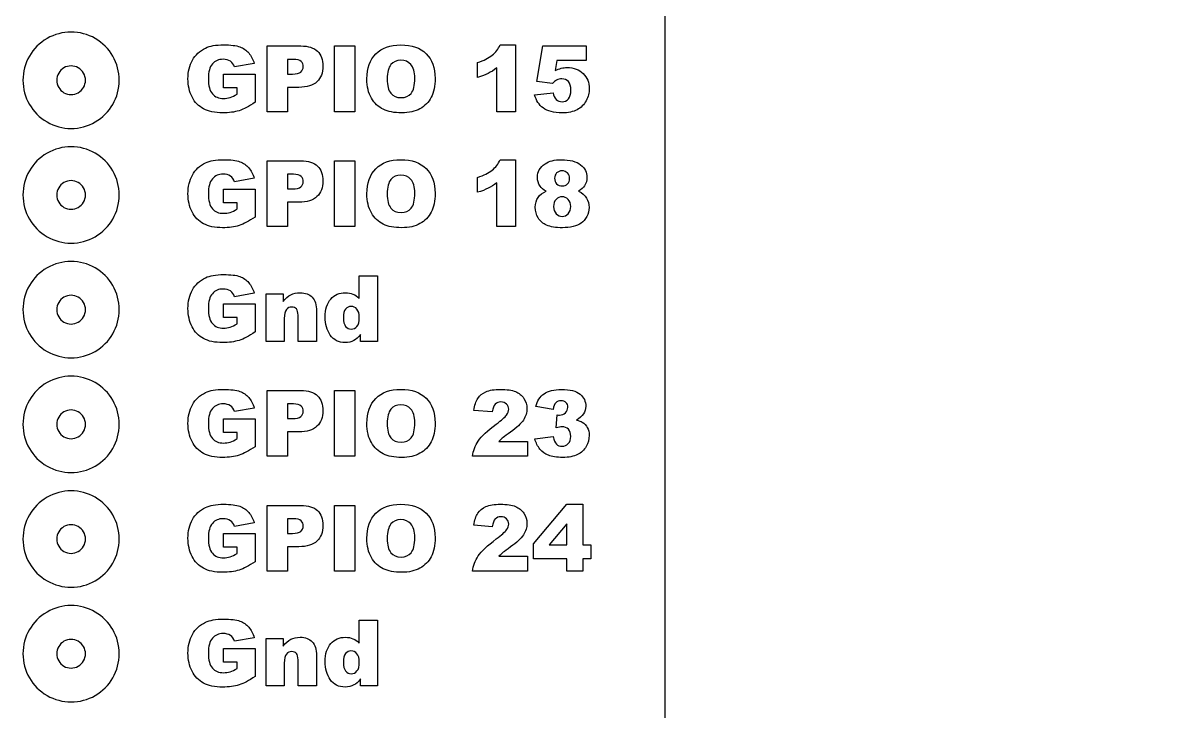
# Model space of a CAD drawing. Extents: x 24 to 191, y 8 to 99.
# Drawn here: x 109.09 to 149.02, y 53.42 to 77.42 of the extents above; entities that cross this region are included whole.
import ezdxf

# ---------------------------------------------------------------- set-up
doc = ezdxf.new("R2010")
doc.units = 0
doc.layers.add('Line_Etch', color=7, linetype='CONTINUOUS')
doc.layers.add('Text_Etch', color=7, linetype='CONTINUOUS')

msp = doc.modelspace()

# ---------------------------------------------------------------- linework, layer by layer
at = {"layer": 'Line_Etch', "color": 7}
for points in [[(131.46773, 11.52178), (131.46773, 95.321785), (186.867729, 95.321785), (186.867729, 11.52178), (131.46773, 11.52178), (131.46773, 11.52178)], [(111.27287, 75.421785), (111.27287, 75.421785), (111.27287, 75.421785), (111.27287, 75.421785)], [(112.450251, 75.421785), (112.450251, 75.421785), (112.450251, 75.421785), (112.450251, 75.421785)], [(111.27287, 71.42179), (111.27287, 71.42179), (111.27287, 71.42179), (111.27287, 71.42179)], [(112.450251, 71.42179), (112.450251, 71.42179), (112.450251, 71.42179), (112.450251, 71.42179)], [(111.27287, 67.421798), (111.27287, 67.421798), (111.27287, 67.421798), (111.27287, 67.421798)], [(112.450251, 67.421798), (112.450251, 67.421798), (112.450251, 67.421798), (112.450251, 67.421798)], [(111.27287, 63.421778), (111.27287, 63.421778), (111.27287, 63.421778), (111.27287, 63.421778)], [(112.450251, 63.421778), (112.450251, 63.421778), (112.450251, 63.421778), (112.450251, 63.421778)], [(111.27287, 59.421786), (111.27287, 59.421786), (111.27287, 59.421786), (111.27287, 59.421786)], [(112.450251, 59.421786), (112.450251, 59.421786), (112.450251, 59.421786), (112.450251, 59.421786)], [(111.27287, 55.421794), (111.27287, 55.421794), (111.27287, 55.421794), (111.27287, 55.421794)], [(112.450251, 55.421794), (112.450251, 55.421794), (112.450251, 55.421794), (112.450251, 55.421794)]]:
    msp.add_lwpolyline(points, close=True, dxfattribs=at)
for points in [[(111.612536, 76.877256), (111.093058, 77.177645), (110.452685, 77.177645), (109.933204, 76.877256)], [(109.933204, 76.877256), (109.413726, 76.57687), (109.094284, 76.02186), (109.095492, 75.421785)], [(112.450251, 75.421785), (112.45138, 76.02186), (112.132017, 76.57687), (111.612536, 76.877256)], [(111.023036, 75.85527), (110.868251, 75.944714), (110.677492, 75.944714), (110.522707, 75.85527)], [(110.522707, 75.85527), (110.367925, 75.765828), (110.272669, 75.600553), (110.272872, 75.421785)], [(111.27287, 75.421785), (111.273074, 75.600553), (111.177818, 75.765828), (111.023036, 75.85527)], [(109.095492, 75.421785), (109.094363, 74.821713), (109.413726, 74.266703), (109.933204, 73.966317)], [(110.272872, 75.421785), (110.272669, 75.24302), (110.367925, 75.077745), (110.522707, 74.9883)], [(111.023036, 74.9883), (111.177818, 75.077745), (111.273074, 75.24302), (111.27287, 75.421785)], [(111.612536, 73.966317), (112.132017, 74.266703), (112.451461, 74.821713), (112.450251, 75.421785)], [(110.522707, 74.9883), (110.677492, 74.898861), (110.868251, 74.898861), (111.023036, 74.9883)], [(109.933204, 73.966317), (110.452685, 73.665928), (111.093058, 73.665928), (111.612536, 73.966317)], [(111.612536, 72.877266), (111.093058, 73.177636), (110.452685, 73.177636), (109.933204, 72.877266)], [(109.933204, 72.877266), (109.413726, 72.576869), (109.094284, 72.021851), (109.095492, 71.42179)], [(112.450251, 71.42179), (112.45138, 72.021851), (112.132017, 72.576869), (111.612536, 72.877266)], [(111.023036, 71.855283), (110.868251, 71.94472), (110.677492, 71.94472), (110.522707, 71.855283)], [(110.522707, 71.855283), (110.367925, 71.765819), (110.272669, 71.60055), (110.272872, 71.42179)], [(111.27287, 71.42179), (111.273074, 71.60055), (111.177818, 71.765819), (111.023036, 71.855283)], [(109.095492, 71.42179), (109.094363, 70.821701), (109.413726, 70.266711), (109.933204, 69.966314)], [(110.272872, 71.42179), (110.272669, 71.24303), (110.367925, 71.077733), (110.522707, 70.988297)], [(111.023036, 70.988297), (111.177818, 71.077733), (111.273074, 71.24303), (111.27287, 71.42179)], [(111.612536, 69.966314), (112.132017, 70.266711), (112.451461, 70.821701), (112.450251, 71.42179)], [(110.522707, 70.988297), (110.677492, 70.89886), (110.868251, 70.89886), (111.023036, 70.988297)], [(109.933204, 69.966314), (110.452685, 69.665916), (111.093058, 69.665916), (111.612536, 69.966314)], [(111.612536, 68.877246), (111.093058, 69.177644), (110.452685, 69.177644), (109.933204, 68.877246)], [(109.933204, 68.877246), (109.413726, 68.576877), (109.094284, 68.021859), (109.095492, 67.421798)], [(112.450251, 67.421798), (112.45138, 68.021859), (112.132017, 68.576877), (111.612536, 68.877246)], [(111.023036, 67.855263), (110.868251, 67.944728), (110.677492, 67.944728), (110.522707, 67.855263)], [(110.522707, 67.855263), (110.367925, 67.765827), (110.272669, 67.600558), (110.272872, 67.421798)], [(111.27287, 67.421798), (111.273074, 67.600558), (111.177818, 67.765827), (111.023036, 67.855263)], [(109.095492, 67.421798), (109.094363, 66.821709), (109.413726, 66.266691), (109.933204, 65.966322)], [(110.272872, 67.421798), (110.272669, 67.24301), (110.367925, 67.077741), (110.522707, 66.988305)], [(111.023036, 66.988305), (111.177818, 67.077741), (111.273074, 67.24301), (111.27287, 67.421798)], [(111.612536, 65.966322), (112.132017, 66.266691), (112.451461, 66.821709), (112.450251, 67.421798)], [(110.522707, 66.988305), (110.677492, 66.898868), (110.868251, 66.898868), (111.023036, 66.988305)], [(109.933204, 65.966322), (110.452685, 65.665924), (111.093058, 65.665924), (111.612536, 65.966322)], [(111.612536, 64.877254), (111.093058, 65.177652), (110.452685, 65.177652), (109.933204, 64.877254)], [(109.933204, 64.877254), (109.413726, 64.576885), (109.094284, 64.021867), (109.095492, 63.421778)], [(112.450251, 63.421778), (112.45138, 64.021867), (112.132017, 64.576885), (111.612536, 64.877254)], [(111.023036, 63.855271), (110.868251, 63.944707), (110.677492, 63.944707), (110.522707, 63.855271)], [(110.522707, 63.855271), (110.367925, 63.765835), (110.272669, 63.600566), (110.272872, 63.421778)], [(111.27287, 63.421778), (111.273074, 63.600566), (111.177818, 63.765835), (111.023036, 63.855271)], [(109.095492, 63.421778), (109.094363, 62.821717), (109.413726, 62.266699), (109.933204, 61.966301)], [(110.272872, 63.421778), (110.272669, 63.243018), (110.367925, 63.077749), (110.522707, 62.988313)], [(111.023036, 62.988313), (111.177818, 63.077749), (111.273074, 63.243018), (111.27287, 63.421778)], [(111.612536, 61.966301), (112.132017, 62.266699), (112.451461, 62.821717), (112.450251, 63.421778)], [(110.522707, 62.988313), (110.677492, 62.898848), (110.868251, 62.898848), (111.023036, 62.988313)], [(109.933204, 61.966301), (110.452685, 61.665932), (111.093058, 61.665932), (111.612536, 61.966301)], [(111.612536, 60.877262), (111.093058, 61.177631), (110.452685, 61.177631), (109.933204, 60.877262)], [(109.933204, 60.877262), (109.413726, 60.576865), (109.094284, 60.021875), (109.095492, 59.421786)], [(112.450251, 59.421786), (112.45138, 60.021875), (112.132017, 60.576865), (111.612536, 60.877262)], [(111.023036, 59.855279), (110.868251, 59.944715), (110.677492, 59.944715), (110.522707, 59.855279)], [(110.522707, 59.855279), (110.367925, 59.765843), (110.272669, 59.600545), (110.272872, 59.421786)], [(111.27287, 59.421786), (111.273074, 59.600545), (111.177818, 59.765843), (111.023036, 59.855279)], [(109.095492, 59.421786), (109.094363, 58.821725), (109.413726, 58.266707), (109.933204, 57.966309)], [(110.272872, 59.421786), (110.272669, 59.243026), (110.367925, 59.077757), (110.522707, 58.988292)], [(111.023036, 58.988292), (111.177818, 59.077757), (111.273074, 59.243026), (111.27287, 59.421786)], [(111.612536, 57.966309), (112.132017, 58.266707), (112.451461, 58.821725), (112.450251, 59.421786)], [(110.522707, 58.988292), (110.677492, 58.898856), (110.868251, 58.898856), (111.023036, 58.988292)], [(109.933204, 57.966309), (110.452685, 57.66594), (111.093058, 57.66594), (111.612536, 57.966309)], [(111.612536, 56.87727), (111.093058, 57.177639), (110.452685, 57.177639), (109.933204, 56.87727)], [(109.933204, 56.87727), (109.413726, 56.576873), (109.094284, 56.021855), (109.095492, 55.421794)], [(112.450251, 55.421794), (112.45138, 56.021855), (112.132017, 56.576873), (111.612536, 56.87727)], [(111.023036, 55.855259), (110.868251, 55.944723), (110.677492, 55.944723), (110.522707, 55.855259)], [(110.522707, 55.855259), (110.367925, 55.765823), (110.272669, 55.600553), (110.272872, 55.421794)], [(111.27287, 55.421794), (111.273074, 55.600553), (111.177818, 55.765823), (111.023036, 55.855259)], [(109.095492, 55.421794), (109.094363, 54.821705), (109.413726, 54.266715), (109.933204, 53.966317)], [(110.272872, 55.421794), (110.272669, 55.243006), (110.367925, 55.077737), (110.522707, 54.9883)], [(111.023036, 54.9883), (111.177818, 55.077737), (111.273074, 55.243006), (111.27287, 55.421794)], [(111.612536, 53.966317), (112.132017, 54.266715), (112.451461, 54.821705), (112.450251, 55.421794)], [(110.522707, 54.9883), (110.677492, 54.898864), (110.868251, 54.898864), (111.023036, 54.9883)], [(109.933204, 53.966317), (110.452685, 53.66592), (111.093058, 53.66592), (111.612536, 53.966317)]]:
    msp.add_open_spline(points, degree=3, dxfattribs=at)
at = {"layer": 'Text_Etch', "color": 7}
for points in [[(117.601599, 76.616705), (118.779663, 76.616705)], [(118.701433, 75.174248), (118.31344, 75.174248), (118.31344, 74.323167), (117.601599, 74.323167), (117.601599, 76.616705)], [(126.248521, 76.655818), (126.248521, 74.323167), (125.603951, 74.323167), (125.603951, 75.851677)], [(125.721291, 76.655818), (126.248521, 76.655818)], [(127.543862, 75.305526), (127.000991, 75.383727), (127.20285, 76.616705)], [(127.20285, 76.616705), (128.715711, 76.616705), (128.715711, 76.108245), (127.690973, 76.108245), (127.636171, 75.764055)], [(117.149459, 76.006555), (116.465782, 75.884528)], [(118.515203, 76.150497), (118.313381, 76.150497), (118.31344, 75.638907)], [(124.934351, 75.518437), (124.934351, 76.040975)], [(116.085612, 75.153905), (116.085612, 75.631075), (117.180752, 75.631075), (117.180752, 74.653274)], [(118.31344, 75.638907), (118.487103, 75.638907)], [(116.559652, 74.937954), (116.559652, 75.153846), (116.085612, 75.153905)], [(126.918071, 74.917606), (127.562641, 74.988006)], [(117.601599, 72.611611), (118.779663, 72.611611)], [(118.701433, 71.169173), (118.31344, 71.169173), (118.31344, 70.318075), (117.601599, 70.318075), (117.601599, 72.611611)], [(126.248521, 72.650727), (126.248521, 70.318075), (125.603951, 70.318075), (125.603951, 71.846591)], [(125.721291, 72.650727), (126.248521, 72.650727)], [(117.149459, 72.001474), (116.465782, 71.879442)], [(118.515203, 72.145408), (118.313381, 72.145408), (118.31344, 71.633824)], [(124.934351, 71.513343), (124.934351, 72.035877)], [(116.085612, 71.148825), (116.085612, 71.626006), (117.180752, 71.626006), (117.180752, 70.648191)], [(118.31344, 71.633824), (118.487103, 71.633824)], [(116.559652, 70.932868), (116.559652, 71.148768), (116.085612, 71.148825)], [(120.808801, 67.811716), (120.808801, 68.606454), (121.451802, 68.606539)], [(121.451802, 68.606539), (121.451802, 66.313003), (120.855732, 66.313003), (120.855732, 66.558621)], [(117.149459, 67.996374), (116.465782, 67.87437)], [(118.199182, 67.11093), (118.199182, 66.313032), (117.562441, 66.313032), (117.562492, 67.974502)], [(117.562492, 67.974502), (118.155429, 67.974502), (118.155429, 67.703823)], [(116.085612, 67.143724), (116.085612, 67.620906), (117.180752, 67.620906), (117.180752, 66.64309)], [(116.559652, 66.927768), (116.559652, 67.143668), (116.085612, 67.143724)], [(119.31941, 67.369079), (119.31941, 66.313032), (118.67953, 66.313032), (118.67953, 67.226698)], [(117.601599, 64.601438), (118.779663, 64.601438)], [(118.701433, 63.159001), (118.31344, 63.159001), (118.31344, 62.307903), (117.601599, 62.307903), (117.601599, 64.601438)], [(117.149459, 63.991274), (116.465782, 63.869241)], [(118.515203, 64.135236), (118.313381, 64.135236), (118.31344, 63.623651)], [(125.442811, 63.856739), (124.804503, 63.908329)], [(127.562692, 63.938103), (126.960359, 64.046053)], [(116.085612, 63.138652), (116.085612, 63.615834), (117.180752, 63.615834), (117.180752, 62.638018)], [(118.31344, 63.623651), (118.487103, 63.623651)], [(127.667402, 63.298249), (127.700202, 63.75353)], [(116.559652, 62.922696), (116.559652, 63.138596), (116.085612, 63.138652)], [(125.674351, 62.827164), (126.669368, 62.827164), (126.669368, 62.307903)], [(126.925863, 62.91327), (127.562613, 62.997767)], [(126.669368, 62.307903), (124.757561, 62.307903)], [(117.601599, 60.596366), (118.779663, 60.596366)], [(118.701433, 59.1539), (118.31344, 59.1539), (118.31344, 58.302831), (117.601599, 58.302831), (117.601599, 60.596366)], [(117.149459, 59.986202), (116.465782, 59.864197)], [(118.515203, 60.130135), (118.313381, 60.130135), (118.31344, 59.618551)], [(125.442811, 59.851638), (124.804503, 59.903229)], [(116.085612, 59.133552), (116.085612, 59.610734), (117.180752, 59.610734), (117.180752, 58.632918)], [(118.31344, 59.618551), (118.487103, 59.618551)], [(116.559652, 58.917624), (116.559652, 59.133524), (116.085612, 59.133552)], [(125.674351, 58.822176), (126.669368, 58.822176), (126.669368, 58.302831)], [(126.669368, 58.302831), (124.757561, 58.302831)], [(120.808801, 55.796444), (120.808801, 56.59121), (121.451802, 56.591266)], [(121.451802, 56.591266), (121.451802, 54.297731), (120.855732, 54.297731), (120.855732, 54.543377)], [(117.149459, 55.98113), (116.465782, 55.859097)], [(118.199182, 55.095686), (118.199182, 54.297787), (117.562441, 54.297787), (117.562492, 55.95923)], [(117.562492, 55.95923), (118.155429, 55.95923), (118.155429, 55.688578)], [(116.085612, 55.12848), (116.085612, 55.605633), (117.180752, 55.605633), (117.180752, 54.627846)], [(116.559652, 54.912524), (116.559652, 55.128424), (116.085612, 55.12848)], [(119.31941, 55.353806), (119.31941, 54.297787), (118.67953, 54.297787), (118.67953, 55.211425)]]:
    msp.add_lwpolyline(points, dxfattribs=at)
for points in [[(119.948333, 76.616705), (120.658611, 76.616705), (120.658611, 74.323167), (119.948333, 74.323167), (119.948333, 76.616705), (119.948333, 76.616705)], [(121.076331, 75.468377), (121.076331, 75.468377), (121.076331, 75.468377), (121.076331, 75.468377)], [(121.785041, 75.465377), (121.785041, 75.465377), (121.785041, 75.465377), (121.785041, 75.465377)], [(119.948333, 72.611611), (120.658611, 72.611611), (120.658611, 70.318075), (119.948333, 70.318075), (119.948333, 72.611611), (119.948333, 72.611611)], [(127.614271, 72.001503), (127.614271, 72.001503), (127.614271, 72.001503), (127.614271, 72.001503)], [(127.328004, 71.550963), (127.328004, 71.550963), (127.328004, 71.550963), (127.328004, 71.550963)], [(121.076331, 71.463277), (121.076331, 71.463277), (121.076331, 71.463277), (121.076331, 71.463277)], [(121.785041, 71.460285), (121.785041, 71.460285), (121.785041, 71.460285), (121.785041, 71.460285)], [(127.579882, 71.014289), (127.579882, 71.014289), (127.579882, 71.014289), (127.579882, 71.014289)], [(120.813503, 67.148381), (120.813503, 67.148381), (120.813503, 67.148381), (120.813503, 67.148381)], [(119.948333, 64.601438), (120.658611, 64.601438), (120.658611, 62.307903), (119.948333, 62.307903), (119.948333, 64.601438), (119.948333, 64.601438)], [(127.562542, 63.938019), (127.562542, 63.938019), (127.562542, 63.938019), (127.562542, 63.938019)], [(121.076331, 63.453104), (121.076331, 63.453104), (121.076331, 63.453104), (121.076331, 63.453104)], [(121.785041, 63.450113), (121.785041, 63.450113), (121.785041, 63.450113), (121.785041, 63.450113)], [(119.948333, 60.596366), (120.658611, 60.596366), (120.658611, 58.302831), (119.948333, 58.302831), (119.948333, 60.596366), (119.948333, 60.596366)], [(128.039859, 58.731498), (126.879014, 58.731498), (126.879014, 59.255585), (128.039859, 60.635482), (128.595253, 60.635482), (128.595253, 59.225867), (128.883111, 59.225867), (128.883111, 58.731498), (128.595253, 58.731498), (128.595253, 58.302831), (128.039859, 58.302831), (128.039859, 58.731498), (128.039859, 58.731498)], [(128.039859, 59.225867), (128.039859, 59.947086), (127.426582, 59.225867), (128.039859, 59.225867), (128.039859, 59.225867)], [(121.076331, 59.448032), (121.076331, 59.448032), (121.076331, 59.448032), (121.076331, 59.448032)], [(121.785041, 59.445013), (121.785041, 59.445013), (121.785041, 59.445013), (121.785041, 59.445013)], [(120.813503, 55.133109), (120.813503, 55.133109), (120.813503, 55.133109), (120.813503, 55.133109)]]:
    msp.add_lwpolyline(points, close=True, dxfattribs=at)
for points in [[(114.99986, 76.122286), (115.103117, 76.30794), (115.254349, 76.448744), (115.453564, 76.544696)], [(115.453564, 76.544696), (115.608969, 76.618751), (115.818087, 76.655773), (116.080924, 76.655773)], [(116.080924, 76.655773), (116.334368, 76.655773), (116.523671, 76.632857), (116.648831, 76.586979)], [(116.648831, 76.586979), (116.775032, 76.541109), (116.879328, 76.469665), (116.961722, 76.372648)], [(116.961722, 76.372648), (117.045164, 76.276695), (117.107741, 76.154662), (117.149459, 76.006555)], [(118.779663, 76.616705), (119.036236, 76.616705), (119.228145, 76.555692), (119.355393, 76.433656)], [(119.355393, 76.433656), (119.483677, 76.311632), (119.547821, 76.137975), (119.547821, 75.912685)], [(121.076331, 75.468377), (121.076331, 75.84281), (121.180629, 76.134323), (121.389222, 76.342916)], [(121.389222, 76.342916), (121.597821, 76.551518), (121.888292, 76.655818), (122.260642, 76.655818)], [(122.260642, 76.655818), (122.642376, 76.655818), (122.9365, 76.553081), (123.14301, 76.347618)], [(123.14301, 76.347618), (123.349526, 76.14319), (123.45278, 75.856365), (123.45278, 75.487145)], [(124.934351, 76.040975), (125.151292, 76.110856), (125.319734, 76.194814), (125.439684, 76.292855)], [(125.439684, 76.292855), (125.559628, 76.390894), (125.653495, 76.511885), (125.721291, 76.655818)], [(114.844971, 75.469898), (114.844971, 75.720218), (114.896601, 75.937681), (114.99986, 76.122286)], [(115.69293, 75.989306), (115.601146, 75.88188), (115.555251, 75.711348), (115.555251, 75.477716)], [(116.065272, 76.152015), (115.909869, 76.152015), (115.785759, 76.097778), (115.69293, 75.989306)], [(116.321851, 76.083215), (116.255097, 76.129085), (116.169573, 76.152015), (116.065272, 76.152015)], [(116.465782, 75.884528), (116.437644, 75.971094), (116.389672, 76.037323), (116.321851, 76.083215)], [(118.785863, 76.075395), (118.73786, 76.125461), (118.647642, 76.150497), (118.515203, 76.150497)], [(118.774964, 75.709307), (118.830228, 75.757305), (118.857863, 75.818321), (118.857863, 75.892348)], [(118.857863, 75.892348), (118.857863, 75.964312), (118.833846, 76.025328), (118.785863, 76.075395)], [(119.547821, 75.912685), (119.547821, 75.681139), (119.477942, 75.500178), (119.338183, 75.369805)], [(121.914892, 75.967574), (121.828326, 75.866403), (121.785041, 75.699003), (121.785041, 75.465377)], [(122.259082, 76.119325), (122.11619, 76.119325), (122.001461, 76.068745), (121.914892, 75.967574)], [(122.612652, 75.969135), (122.526084, 76.069262), (122.408228, 76.119325), (122.259082, 76.119325)], [(122.744072, 75.496667), (122.744072, 75.712567), (122.700263, 75.870058), (122.612652, 75.969135)], [(127.845812, 75.839155), (127.915693, 75.855834), (127.984529, 75.86416), (128.052322, 75.86416)], [(128.052322, 75.864157), (128.28178, 75.864157), (128.467956, 75.794798), (128.61084, 75.656077)], [(114.985783, 74.837844), (114.89191, 75.021413), (114.844971, 75.232095), (114.844971, 75.469898)], [(115.555251, 75.477716), (115.555251, 75.22949), (115.601665, 75.052184), (115.694491, 74.945794)], [(118.487103, 75.638907), (118.623735, 75.638907), (118.719687, 75.662388), (118.774964, 75.709307)], [(121.234341, 74.798776), (121.129002, 74.977121), (121.076331, 75.200322), (121.076331, 75.468377)], [(121.785041, 75.465377), (121.785041, 75.23383), (121.827806, 75.067472), (121.913331, 74.966304)], [(122.618912, 74.963177), (122.702351, 75.062256), (122.744072, 75.240085), (122.744072, 75.496667)], [(123.45278, 75.487145), (123.45278, 75.219098), (123.407413, 74.99903), (123.31667, 74.826937)], [(125.300441, 75.659238), (125.203438, 75.610236), (125.081411, 75.563302), (124.934351, 75.518437)], [(125.603951, 75.851677), (125.499653, 75.772404), (125.398482, 75.708255), (125.300441, 75.659238)], [(127.636171, 75.764055), (127.707091, 75.797454), (127.776972, 75.822487), (127.845812, 75.839155)], [(127.863021, 75.469825), (127.801489, 75.469825), (127.742038, 75.454698), (127.684671, 75.424426)], [(128.096131, 75.374425), (128.037731, 75.438024), (127.960027, 75.469825), (127.863021, 75.469825)], [(128.61084, 75.656077), (128.753735, 75.517362), (128.825182, 75.342664), (128.825182, 75.131976)], [(119.338183, 75.369805), (119.199462, 75.239433), (118.987212, 75.174248), (118.701433, 75.174248)], [(127.684671, 75.424426), (127.641937, 75.402498), (127.595001, 75.36286), (127.543862, 75.305526)], [(128.183733, 75.074045), (128.183733, 75.210671), (128.154532, 75.310798), (128.096131, 75.374425)], [(128.096131, 74.772095), (128.154532, 74.839891), (128.183733, 74.940542), (128.183733, 75.074045)], [(128.825182, 75.131976), (128.825182, 74.983869), (128.788154, 74.841502), (128.714102, 74.704875)], [(115.384718, 74.423257), (115.213675, 74.51608), (115.080694, 74.654282), (114.985783, 74.837844)], [(115.694491, 74.945794), (115.788358, 74.839408), (115.918731, 74.786215), (116.085612, 74.786215)], [(116.085612, 74.786215), (116.164876, 74.786215), (116.240495, 74.797673), (116.312462, 74.820618)], [(116.312462, 74.820618), (116.384428, 74.843562), (116.466823, 74.882661), (116.559652, 74.937954)], [(121.645799, 74.407645), (121.476835, 74.490045), (121.339683, 74.620423), (121.234341, 74.798776)], [(121.913331, 74.966304), (121.999897, 74.865133), (122.117234, 74.814544), (122.265341, 74.814544)], [(122.265341, 74.814544), (122.417614, 74.814544), (122.53547, 74.864091), (122.618912, 74.963177)], [(123.31667, 74.826937), (123.226971, 74.655882), (123.096596, 74.522382), (122.925549, 74.426424)], [(127.035399, 74.648516), (126.988468, 74.720477), (126.949358, 74.810173), (126.918071, 74.917606)], [(127.562641, 74.988006), (127.578304, 74.884744), (127.614813, 74.805999), (127.672149, 74.751767)], [(127.672149, 74.751767), (127.729553, 74.698565), (127.797868, 74.671966), (127.877102, 74.671966)], [(127.877102, 74.671966), (127.965756, 74.671966), (128.038767, 74.705344), (128.096131, 74.772095)], [(128.714102, 74.704875), (128.641088, 74.568243), (128.536787, 74.463942), (128.401199, 74.391976)], [(116.051192, 74.284017), (115.778974, 74.284017), (115.556815, 74.330429), (115.384718, 74.423257)], [(116.623801, 74.360717), (116.463174, 74.309584), (116.272304, 74.284017), (116.051192, 74.284017)], [(117.180752, 74.653274), (116.971112, 74.510385), (116.785461, 74.41286), (116.623801, 74.360717)], [(122.2888, 74.284054), (122.030143, 74.284054), (121.815806, 74.325253), (121.645799, 74.407645)], [(122.925549, 74.426424), (122.755547, 74.331515), (122.543296, 74.284054), (122.2888, 74.284054)], [(127.218451, 74.454516), (127.143358, 74.511917), (127.082341, 74.576583), (127.035399, 74.648516)], [(127.493801, 74.326226), (127.386376, 74.355428), (127.294589, 74.398187), (127.218451, 74.454516)], [(127.883358, 74.284026), (127.732127, 74.284026), (127.602276, 74.29808), (127.493801, 74.326226)], [(128.401199, 74.391976), (128.266653, 74.320009), (128.09404, 74.284026), (127.883358, 74.284026)], [(114.99986, 72.117214), (115.103117, 72.30286), (115.254349, 72.44366), (115.453564, 72.539616)], [(115.453564, 72.539616), (115.608969, 72.613671), (115.818087, 72.650698), (116.080924, 72.650698)], [(116.080924, 72.650698), (116.334368, 72.650698), (116.523671, 72.627838), (116.648831, 72.581893)], [(116.648831, 72.581893), (116.775032, 72.536032), (116.879328, 72.464573), (116.961722, 72.367545)], [(116.961722, 72.367545), (117.045164, 72.271589), (117.107741, 72.149585), (117.149459, 72.001474)], [(118.779663, 72.611611), (119.036236, 72.611611), (119.228145, 72.550594), (119.355393, 72.42859)], [(119.355393, 72.42859), (119.483677, 72.306528), (119.547821, 72.132877), (119.547821, 71.907607)], [(121.076331, 71.463277), (121.076331, 71.837729), (121.180629, 72.129236), (121.389222, 72.337827)], [(121.389222, 72.337827), (121.597821, 72.546446), (121.888292, 72.650727), (122.260642, 72.650727)], [(122.260642, 72.650727), (122.642376, 72.650727), (122.9365, 72.547998), (123.14301, 72.342512)], [(123.14301, 72.342512), (123.349526, 72.138098), (123.45278, 71.851276), (123.45278, 71.482044)], [(124.934351, 72.035877), (125.151292, 72.105756), (125.319734, 72.189717), (125.439684, 72.287761)], [(125.439684, 72.287761), (125.559628, 72.385805), (125.653495, 72.506793), (125.721291, 72.650727)], [(127.01509, 72.03901), (127.01509, 72.230921), (127.105308, 72.387893), (127.285742, 72.509926)], [(127.285742, 72.509926), (127.426551, 72.603793), (127.612721, 72.650727), (127.844262, 72.650727)], [(127.844262, 72.650727), (128.150899, 72.650727), (128.377233, 72.592335), (128.523252, 72.475495)], [(128.523252, 72.475495), (128.67031, 72.358683), (128.743843, 72.211645), (128.743843, 72.034325)], [(114.844971, 71.464801), (114.844971, 71.715132), (114.896601, 71.932584), (114.99986, 72.117214)], [(115.69293, 71.984202), (115.601146, 71.876789), (115.555251, 71.70627), (115.555251, 71.472646)], [(116.065272, 72.146932), (115.909869, 72.146932), (115.785759, 72.092689), (115.69293, 71.984202)], [(116.321851, 72.078126), (116.255097, 72.123987), (116.169573, 72.146932), (116.065272, 72.146932)], [(116.465782, 71.879442), (116.437644, 71.965999), (116.389672, 72.032237), (116.321851, 72.078126)], [(118.785863, 72.070308), (118.73786, 72.120375), (118.647642, 72.145408), (118.515203, 72.145408)], [(118.774964, 71.70421), (118.830228, 71.752216), (118.857863, 71.813232), (118.857863, 71.887259)], [(118.857863, 71.887259), (118.857863, 71.959226), (118.833846, 72.020242), (118.785863, 72.070308)], [(119.547821, 71.907607), (119.547821, 71.676044), (119.477942, 71.495111), (119.338183, 71.364725)], [(121.914892, 71.9625), (121.828326, 71.861323), (121.785041, 71.693909), (121.785041, 71.460285)], [(122.259082, 72.11425), (122.11619, 72.11425), (122.001461, 72.063648), (121.914892, 71.9625)], [(122.612652, 71.964052), (122.526084, 72.064184), (122.408228, 72.11425), (122.259082, 72.11425)], [(122.744072, 71.491584), (122.744072, 71.707484), (122.700263, 71.864964), (122.612652, 71.964052)], [(127.108991, 71.729243), (127.046392, 71.818961), (127.01509, 71.922198), (127.01509, 72.03901)], [(127.686271, 72.189237), (127.638274, 72.141259), (127.614271, 72.078662), (127.614271, 72.001503)], [(127.614313, 72.001474), (127.614313, 71.922198), (127.63881, 71.858049), (127.687812, 71.809027)], [(127.875572, 72.262756), (127.798393, 72.262756), (127.735293, 72.238202), (127.686271, 72.189237)], [(128.063309, 72.187656), (128.014309, 72.237723), (127.951732, 72.262756), (127.875572, 72.262756)], [(128.136814, 71.995209), (128.136814, 72.074485), (128.112317, 72.138634), (128.063309, 72.187656)], [(128.066411, 71.809027), (128.113344, 71.857033), (128.136814, 71.919094), (128.136814, 71.995209)], [(128.743843, 72.034325), (128.743843, 71.93106), (128.714641, 71.834596), (128.656241, 71.744906)], [(115.555251, 71.472646), (115.555251, 71.224404), (115.601665, 71.047084), (115.694491, 70.940714)], [(118.487103, 71.633824), (118.623735, 71.633824), (118.719687, 71.657248), (118.774964, 71.70421)], [(122.618912, 70.958099), (122.702351, 71.057159), (122.744072, 71.235015), (122.744072, 71.491584)], [(123.45278, 71.482044), (123.45278, 71.214018), (123.407413, 70.993941), (123.31667, 70.821842)], [(125.300441, 71.654144), (125.203438, 71.60515), (125.081411, 71.558216), (124.934351, 71.513343)], [(125.603951, 71.846591), (125.499653, 71.767315), (125.398482, 71.703166), (125.300441, 71.654144)], [(127.038571, 71.333511), (127.101171, 71.427378), (127.197649, 71.499853), (127.328004, 71.550963)], [(127.32801, 71.550907), (127.227883, 71.604106), (127.154878, 71.663542), (127.108991, 71.729243)], [(127.687812, 71.809027), (127.737878, 71.761049), (127.804108, 71.737032), (127.886502, 71.737032)], [(127.886502, 71.737032), (127.95951, 71.737032), (128.01948, 71.761021), (128.066411, 71.809027)], [(128.656241, 71.744906), (128.61244, 71.678132), (128.543606, 71.613475), (128.449733, 71.550907)], [(128.449733, 71.550907), (128.573843, 71.491442), (128.666147, 71.412674), (128.726641, 71.314658)], [(114.985783, 70.832764), (114.89191, 71.016321), (114.844971, 71.227), (114.844971, 71.464801)], [(119.338183, 71.364725), (119.199462, 71.234338), (118.987212, 71.169173), (118.701433, 71.169173)], [(121.234341, 70.793676), (121.129002, 70.972041), (121.076331, 71.19525), (121.076331, 71.463277)], [(121.785041, 71.460285), (121.785041, 71.22875), (121.827806, 71.06238), (121.913331, 70.961203)], [(126.94467, 70.992445), (126.94467, 71.126981), (126.975972, 71.240688), (127.038571, 71.333511)], [(127.667481, 71.267725), (127.609084, 71.205128), (127.579882, 71.120659), (127.579882, 71.014289)], [(127.875549, 71.361648), (127.796282, 71.361648), (127.726925, 71.33035), (127.667481, 71.267725)], [(128.086759, 71.264649), (128.026293, 71.329306), (127.955892, 71.361648), (127.875549, 71.361648)], [(128.179062, 71.015898), (128.179062, 71.117046), (128.148297, 71.199963), (128.086759, 71.264649)], [(128.726641, 71.314658), (128.788174, 71.216614), (128.818942, 71.108156), (128.818942, 70.989256)], [(115.384718, 70.418151), (115.213675, 70.511002), (115.080694, 70.649178), (114.985783, 70.832764)], [(115.694491, 70.940714), (115.788358, 70.834316), (115.918731, 70.781117), (116.085612, 70.781117)], [(116.085612, 70.781117), (116.164876, 70.781117), (116.240495, 70.792688), (116.312462, 70.81552)], [(116.312462, 70.81552), (116.384428, 70.83838), (116.466823, 70.877581), (116.559652, 70.932868)], [(121.645799, 70.402573), (121.476835, 70.484953), (121.339683, 70.61534), (121.234341, 70.793676)], [(121.913331, 70.961203), (121.999897, 70.860055), (122.117234, 70.809452), (122.265341, 70.809452)], [(122.265341, 70.809452), (122.417614, 70.809452), (122.53547, 70.859011), (122.618912, 70.958099)], [(123.31667, 70.821842), (123.226971, 70.650787), (123.096596, 70.517296), (122.925549, 70.42134)], [(127.0448, 70.618529), (126.978049, 70.730148), (126.94467, 70.854777), (126.94467, 70.992445)], [(127.57991, 71.014289), (127.57991, 70.913113), (127.610678, 70.830196), (127.672211, 70.765539)], [(127.672211, 70.765539), (127.733744, 70.701926), (127.80415, 70.670119), (127.88342, 70.670119)], [(127.88342, 70.670119), (127.959556, 70.670119), (128.027867, 70.702462), (128.088362, 70.767119)], [(128.088362, 70.767119), (128.148828, 70.832849), (128.179062, 70.915794), (128.179062, 71.015898)], [(128.818942, 70.989256), (128.818942, 70.874505), (128.792357, 70.767091), (128.739144, 70.666958)], [(116.051192, 70.278931), (115.778974, 70.278931), (115.556815, 70.325328), (115.384718, 70.418151)], [(116.623801, 70.355639), (116.463174, 70.3045), (116.272304, 70.278931), (116.051192, 70.278931)], [(117.180752, 70.648191), (116.971112, 70.505302), (116.785461, 70.407766), (116.623801, 70.355639)], [(122.2888, 70.278959), (122.030143, 70.278959), (121.815806, 70.320164), (121.645799, 70.402573)], [(122.925549, 70.42134), (122.755547, 70.326429), (122.543296, 70.278959), (122.2888, 70.278959)], [(127.33736, 70.365094), (127.209076, 70.422498), (127.111554, 70.506967), (127.0448, 70.618529)], [(127.894323, 70.278988), (127.651301, 70.278988), (127.465647, 70.30769), (127.33736, 70.365094)], [(128.258841, 70.318075), (128.145153, 70.292111), (128.023645, 70.278988), (127.894323, 70.278988)], [(128.545138, 70.436976), (128.469009, 70.382704), (128.373576, 70.34308), (128.258841, 70.318075)], [(128.739144, 70.666958), (128.687006, 70.56787), (128.62234, 70.491219), (128.545138, 70.436976)], [(114.99986, 68.112114), (115.103117, 68.297759), (115.254349, 68.43856), (115.453564, 68.534516)], [(115.453564, 68.534516), (115.608969, 68.608571), (115.818087, 68.645598), (116.080924, 68.645598)], [(116.080924, 68.645598), (116.334368, 68.645598), (116.523671, 68.622738), (116.648831, 68.576821)], [(116.648831, 68.576821), (116.775032, 68.530931), (116.879328, 68.459501), (116.961722, 68.362473)], [(116.961722, 68.362473), (117.045164, 68.266517), (117.107741, 68.144484), (117.149459, 67.996374)], [(114.844971, 67.459729), (114.844971, 67.71006), (114.896601, 67.927512), (114.99986, 68.112114)], [(115.69293, 67.97913), (115.601146, 67.871717), (115.555251, 67.70117), (115.555251, 67.467546)], [(116.065272, 68.141832), (115.909869, 68.141832), (115.785759, 68.087617), (115.69293, 67.97913)], [(116.321851, 68.073054), (116.255097, 68.118915), (116.169573, 68.141832), (116.065272, 68.141832)], [(116.465782, 67.87437), (116.437644, 67.960927), (116.389672, 68.027165), (116.321851, 68.073054)], [(118.155429, 67.703823), (118.244084, 67.814369), (118.333782, 67.893137), (118.424523, 67.940071)], [(118.424523, 67.940071), (118.51526, 67.988077), (118.625818, 68.012066), (118.75619, 68.012066)], [(118.75619, 68.012066), (118.93246, 68.012066), (119.070134, 67.959403), (119.16922, 67.85405)], [(119.820041, 67.792977), (119.952502, 67.938998), (120.120424, 68.012009), (120.32381, 68.012009)], [(120.32381, 68.012009), (120.42289, 68.012009), (120.512586, 67.995358), (120.592904, 67.961887)], [(120.592904, 67.961887), (120.674254, 67.9285), (120.746221, 67.878434), (120.808801, 67.811716)], [(118.458923, 67.512984), (118.38174, 67.512984), (118.319163, 67.483774), (118.271183, 67.425382)], [(118.621629, 67.447283), (118.583033, 67.491084), (118.528795, 67.512984), (118.458923, 67.512984)], [(119.16922, 67.85405), (119.269346, 67.749768), (119.31941, 67.588083), (119.31941, 67.369079)], [(119.622923, 67.160912), (119.622923, 67.436276), (119.68863, 67.646955), (119.820041, 67.792977)], [(120.520951, 67.536437), (120.446896, 67.536437), (120.384841, 67.505646), (120.33478, 67.444122)], [(120.730591, 67.439437), (120.675324, 67.504094), (120.605446, 67.536437), (120.520951, 67.536437)], [(114.985783, 66.827664), (114.89191, 67.011249), (114.844971, 67.221928), (114.844971, 67.459729)], [(115.555251, 67.467546), (115.555251, 67.219304), (115.601665, 67.042012), (115.694491, 66.935614)], [(118.271183, 67.425382), (118.223182, 67.36699), (118.199182, 67.262173), (118.199182, 67.11093)], [(118.67953, 67.226698), (118.67953, 67.331007), (118.660226, 67.404526), (118.621629, 67.447283)], [(119.80127, 66.53356), (119.682373, 66.705659), (119.622923, 66.914758), (119.622923, 67.160912)], [(120.33478, 67.444122), (120.284714, 67.382597), (120.259684, 67.279332), (120.259684, 67.134355)], [(120.259684, 67.134355), (120.259684, 66.998775), (120.285253, 66.899179), (120.336381, 66.835538)], [(120.813491, 67.148438), (120.813491, 67.278796), (120.785862, 67.375796), (120.730591, 67.439437)], [(120.7322, 66.837034), (120.786404, 66.900646), (120.813503, 67.00442), (120.813503, 67.148381)], [(115.384718, 66.413079), (115.213675, 66.505902), (115.080694, 66.644106), (114.985783, 66.827664)], [(115.694491, 66.935614), (115.788358, 66.829244), (115.918731, 66.776045), (116.085612, 66.776045)], [(116.085612, 66.776045), (116.164876, 66.776045), (116.240495, 66.787616), (116.312462, 66.810448)], [(116.312462, 66.810448), (116.384428, 66.833308), (116.466823, 66.872481), (116.559652, 66.927768)], [(120.336381, 66.835538), (120.388513, 66.772941), (120.452659, 66.741642), (120.528811, 66.741642)], [(120.528811, 66.741642), (120.610167, 66.741642), (120.67796, 66.773449), (120.7322, 66.837034)], [(116.051192, 66.273859), (115.778974, 66.273859), (115.556815, 66.320256), (115.384718, 66.413079)], [(116.623801, 66.350539), (116.463174, 66.299428), (116.272304, 66.273859), (116.051192, 66.273859)], [(117.180752, 66.64309), (116.971112, 66.500201), (116.785461, 66.402694), (116.623801, 66.350539)], [(120.320681, 66.275411), (120.09435, 66.275411), (119.921212, 66.361461), (119.80127, 66.53356)], [(120.627323, 66.347406), (120.535533, 66.299428), (120.433324, 66.275411), (120.320681, 66.275411)], [(120.855732, 66.558621), (120.77229, 66.454312), (120.696155, 66.383926), (120.627323, 66.347406)], [(114.99986, 64.107013), (115.103117, 64.292687), (115.254349, 64.433488), (115.453564, 64.529444)], [(115.453564, 64.529444), (115.608969, 64.603499), (115.818087, 64.640526), (116.080924, 64.640526)], [(116.080924, 64.640526), (116.334368, 64.640526), (116.523671, 64.617666), (116.648831, 64.57172)], [(116.648831, 64.57172), (116.775032, 64.525859), (116.879328, 64.454401), (116.961722, 64.357373)], [(116.961722, 64.357373), (117.045164, 64.261417), (117.107741, 64.139384), (117.149459, 63.991274)], [(118.779663, 64.601438), (119.036236, 64.601438), (119.228145, 64.540422), (119.355393, 64.418417)], [(119.355393, 64.418417), (119.483677, 64.296384), (119.547821, 64.122705), (119.547821, 63.897435)], [(121.076331, 63.453104), (121.076331, 63.827557), (121.180629, 64.119064), (121.389222, 64.327655)], [(121.389222, 64.327655), (121.597821, 64.536273), (121.888292, 64.640554), (122.260642, 64.640554)], [(122.260642, 64.640554), (122.642376, 64.640554), (122.9365, 64.537826), (123.14301, 64.332368)], [(123.14301, 64.332368), (123.349526, 64.127926), (123.45278, 63.841104), (123.45278, 63.4719)], [(124.804503, 63.908329), (124.829508, 64.087738), (124.875389, 64.227494), (124.942171, 64.327626)], [(124.942171, 64.327626), (125.008925, 64.428775), (125.102795, 64.505963), (125.223781, 64.559162)], [(125.223781, 64.559162), (125.345811, 64.613348), (125.514252, 64.64047), (125.729111, 64.64047)], [(125.729111, 64.64047), (125.953353, 64.64047), (126.12753, 64.614788), (126.251654, 64.563762)], [(126.251654, 64.563762), (126.376814, 64.512623), (126.474852, 64.433883), (126.545772, 64.327514)], [(126.545772, 64.327514), (126.617736, 64.222188), (126.653722, 64.103796), (126.653722, 63.972393)], [(126.960359, 64.046053), (127.010428, 64.237964), (127.106381, 64.38503), (127.248223, 64.487223)], [(127.248223, 64.487223), (127.391112, 64.589444), (127.592938, 64.640554), (127.85368, 64.640554)], [(127.85368, 64.640554), (128.153019, 64.640554), (128.369441, 64.584759), (128.502943, 64.473168)], [(128.502943, 64.473168), (128.636446, 64.36155), (128.703203, 64.221285), (128.703203, 64.052319)], [(114.844971, 63.454628), (114.844971, 63.70496), (114.896601, 63.922412), (114.99986, 64.107013)], [(115.69293, 63.97403), (115.601146, 63.866616), (115.555251, 63.69607), (115.555251, 63.462446)], [(116.065272, 64.13676), (115.909869, 64.13676), (115.785759, 64.082516), (115.69293, 63.97403)], [(116.321851, 64.067954), (116.255097, 64.113815), (116.169573, 64.13676), (116.065272, 64.13676)], [(116.465782, 63.869241), (116.437644, 63.955827), (116.389672, 64.022064), (116.321851, 64.067954)], [(118.785863, 64.060136), (118.73786, 64.110202), (118.647642, 64.135236), (118.515203, 64.135236)], [(118.857863, 63.877087), (118.857863, 63.949054), (118.833846, 64.01007), (118.785863, 64.060136)], [(119.547821, 63.897435), (119.547821, 63.6659), (119.477942, 63.484939), (119.338183, 63.354552)], [(121.914892, 63.952327), (121.828326, 63.851151), (121.785041, 63.683736), (121.785041, 63.450113)], [(122.259082, 64.104078), (122.11619, 64.104078), (122.001461, 64.053476), (121.914892, 63.952327)], [(122.612652, 63.95388), (122.526084, 64.054012), (122.408228, 64.104078), (122.259082, 64.104078)], [(122.744072, 63.481411), (122.744072, 63.697311), (122.700263, 63.854791), (122.612652, 63.95388)], [(125.546059, 64.12739), (125.494926, 64.076251), (125.460509, 63.986025), (125.442811, 63.856739)], [(125.746321, 64.20407), (125.66497, 64.20407), (125.598214, 64.178387), (125.546059, 64.12739)], [(125.940312, 64.12897), (125.889179, 64.179036), (125.824513, 64.20407), (125.746321, 64.20407)], [(126.01851, 63.950634), (126.01851, 64.020512), (125.992433, 64.079948), (125.940312, 64.12897)], [(125.940312, 63.745684), (125.992444, 63.817651), (126.01851, 63.885949), (126.01851, 63.950634)], [(126.653722, 63.972393), (126.653722, 63.832637), (126.612523, 63.699118), (126.530131, 63.571864)], [(127.657942, 64.175819), (127.611008, 64.130946), (127.57921, 64.05167), (127.562542, 63.938019)], [(127.840994, 64.244625), (127.765892, 64.244625), (127.704875, 64.221765), (127.657942, 64.175819)], [(128.013079, 64.182028), (127.971347, 64.22374), (127.913985, 64.244625), (127.840994, 64.244625)], [(127.991181, 63.825327), (128.047513, 63.878526), (128.075679, 63.941603), (128.075679, 64.014614)], [(128.075679, 64.014614), (128.075679, 64.084492), (128.054822, 64.140287), (128.013079, 64.182028)], [(128.703203, 64.052319), (128.703203, 63.95323), (128.676081, 63.86354), (128.621801, 63.78322)], [(118.487103, 63.623651), (118.623735, 63.623651), (118.719687, 63.647076), (118.774964, 63.694038)], [(118.774964, 63.694038), (118.830228, 63.742044), (118.857863, 63.80306), (118.857863, 63.877087)], [(125.582053, 63.429652), (125.768746, 63.568364), (125.888166, 63.673718), (125.940312, 63.745684)], [(126.530131, 63.571864), (126.448778, 63.444638), (126.300151, 63.304881), (126.084254, 63.152594)], [(127.700202, 63.75353), (127.735669, 63.748168), (127.763301, 63.745628), (127.783102, 63.745628)], [(127.783102, 63.745515), (127.866541, 63.745515), (127.9359, 63.772044), (127.991181, 63.825327)], [(128.621801, 63.78322), (128.567533, 63.702928), (128.485663, 63.632513), (128.37618, 63.572005)], [(128.37618, 63.572005), (128.464835, 63.550274), (128.532628, 63.524591), (128.579564, 63.495325)], [(128.579564, 63.495325), (128.655702, 63.448391), (128.71463, 63.386331), (128.756354, 63.309143)], [(114.985783, 62.822592), (114.89191, 63.006149), (114.844971, 63.216828), (114.844971, 63.454628)], [(115.555251, 63.462446), (115.555251, 63.214232), (115.601665, 63.036911), (115.694491, 62.930514)], [(119.338183, 63.354552), (119.199462, 63.224194), (118.987212, 63.159001), (118.701433, 63.159001)], [(121.234341, 62.783504), (121.129002, 62.961868), (121.076331, 63.185078), (121.076331, 63.453104)], [(121.785041, 63.450113), (121.785041, 63.218578), (121.827806, 63.052208), (121.913331, 62.951059)], [(122.618912, 62.947927), (122.702351, 63.047015), (122.744072, 63.224843), (122.744072, 63.481411)], [(123.45278, 63.4719), (123.45278, 63.203846), (123.407413, 62.983769), (123.31667, 62.81167)], [(124.956251, 62.839836), (125.06785, 63.006714), (125.276452, 63.20331), (125.582053, 63.429652)], [(126.084254, 63.152594), (125.955964, 63.063948), (125.869917, 63.001888), (125.826114, 62.966412)], [(127.87391, 63.335756), (127.823846, 63.335756), (127.755007, 63.323339), (127.667402, 63.298249)], [(128.096072, 63.248155), (128.041806, 63.306546), (127.967751, 63.335756), (127.87391, 63.335756)], [(128.178972, 63.000956), (128.178972, 63.107354), (128.151342, 63.189735), (128.096072, 63.248155)], [(128.756354, 63.309143), (128.799085, 63.232999), (128.820452, 63.141757), (128.820452, 63.035359)], [(115.384718, 62.408007), (115.213675, 62.50083), (115.080694, 62.639006), (114.985783, 62.822592)], [(115.694491, 62.930514), (115.788358, 62.824144), (115.918731, 62.770945), (116.085612, 62.770945)], [(116.085612, 62.770945), (116.164876, 62.770945), (116.240495, 62.782516), (116.312462, 62.805348)], [(116.312462, 62.805348), (116.384428, 62.828208), (116.466823, 62.86738), (116.559652, 62.922696)], [(121.645799, 62.3924), (121.476835, 62.474781), (121.339683, 62.605168), (121.234341, 62.783504)], [(121.913331, 62.951059), (121.999897, 62.849883), (122.117234, 62.79928), (122.265341, 62.79928)], [(122.265341, 62.79928), (122.417614, 62.79928), (122.53547, 62.848838), (122.618912, 62.947927)], [(123.31667, 62.81167), (123.226971, 62.640615), (123.096596, 62.507124), (122.925549, 62.411168)], [(124.757561, 62.307903), (124.77949, 62.496682), (124.845724, 62.674002), (124.956251, 62.839836)], [(125.826114, 62.966412), (125.783377, 62.930937), (125.732791, 62.88454), (125.674351, 62.827164)], [(127.104211, 62.556569), (127.027031, 62.65148), (126.967581, 62.770381), (126.925863, 62.91327)], [(127.562613, 62.997767), (127.587618, 62.869469), (127.6262, 62.780287), (127.678383, 62.730249)], [(127.678383, 62.730249), (127.731582, 62.681227), (127.798855, 62.65673), (127.880203, 62.65673)], [(127.880203, 62.65673), (127.965728, 62.65673), (128.03665, 62.688028), (128.09297, 62.750625)], [(128.09297, 62.750625), (128.150304, 62.813222), (128.178972, 62.896675), (128.178972, 63.000956)], [(128.820452, 63.035359), (128.820452, 62.901868), (128.78551, 62.77357), (128.715632, 62.650493)], [(116.051192, 62.268759), (115.778974, 62.268759), (115.556815, 62.315184), (115.384718, 62.408007)], [(116.623801, 62.345467), (116.463174, 62.294328), (116.272304, 62.268759), (116.051192, 62.268759)], [(117.180752, 62.638018), (116.971112, 62.495129), (116.785461, 62.397622), (116.623801, 62.345467)], [(122.2888, 62.268787), (122.030143, 62.268787), (121.815806, 62.309992), (121.645799, 62.3924)], [(122.925549, 62.411168), (122.755547, 62.316257), (122.543296, 62.268787), (122.2888, 62.268787)], [(127.401464, 62.342221), (127.281522, 62.391215), (127.182437, 62.462674), (127.104211, 62.556569)], [(127.895844, 62.268702), (127.687242, 62.268702), (127.52245, 62.293256), (127.401464, 62.342221)], [(128.413691, 62.367311), (128.282271, 62.301581), (128.109653, 62.268702), (127.895844, 62.268702)], [(128.715632, 62.650493), (128.645751, 62.52846), (128.545105, 62.434056), (128.413691, 62.367311)], [(114.99986, 60.101941), (115.103117, 60.287587), (115.254349, 60.428416), (115.453564, 60.524343)], [(115.453564, 60.524343), (115.608969, 60.598398), (115.818087, 60.635426), (116.080924, 60.635426)], [(116.080924, 60.635426), (116.334368, 60.635426), (116.523671, 60.612566), (116.648831, 60.566648)], [(116.648831, 60.566648), (116.775032, 60.520759), (116.879328, 60.449329), (116.961722, 60.352301)], [(116.961722, 60.352301), (117.045164, 60.256345), (117.107741, 60.134312), (117.149459, 59.986202)], [(118.779663, 60.596366), (119.036236, 60.596366), (119.228145, 60.53535), (119.355393, 60.413317)], [(119.355393, 60.413317), (119.483677, 60.291284), (119.547821, 60.117633), (119.547821, 59.892335)], [(121.076331, 59.448032), (121.076331, 59.822457), (121.180629, 60.113964), (121.389222, 60.322583)], [(121.389222, 60.322583), (121.597821, 60.531173), (121.888292, 60.635482), (122.260642, 60.635482)], [(122.260642, 60.635482), (122.642376, 60.635482), (122.9365, 60.532725), (123.14301, 60.327268)], [(123.14301, 60.327268), (123.349526, 60.122826), (123.45278, 59.836032), (123.45278, 59.4668)], [(124.804503, 59.903229), (124.829508, 60.082609), (124.875389, 60.222394), (124.942171, 60.322498)], [(124.942171, 60.322498), (125.008925, 60.423675), (125.102795, 60.500862), (125.223781, 60.554033)], [(125.223781, 60.554033), (125.345811, 60.608304), (125.514252, 60.635454), (125.729111, 60.635454)], [(125.729111, 60.635454), (125.953353, 60.635454), (126.12753, 60.609772), (126.251654, 60.558746)], [(126.251654, 60.558746), (126.376814, 60.507608), (126.474852, 60.428868), (126.545772, 60.322498)], [(126.545772, 60.322498), (126.617736, 60.217173), (126.653722, 60.09878), (126.653722, 59.967378)], [(114.844971, 59.449556), (114.844971, 59.699859), (114.896601, 59.91734), (114.99986, 60.101941)], [(115.69293, 59.968986), (115.601146, 59.861544), (115.555251, 59.691026), (115.555251, 59.457374)], [(116.065272, 60.131688), (115.909869, 60.131688), (115.785759, 60.077444), (115.69293, 59.968986)], [(116.321851, 60.062882), (116.255097, 60.108743), (116.169573, 60.131688), (116.065272, 60.131688)], [(116.465782, 59.864197), (116.437644, 59.950755), (116.389672, 60.016992), (116.321851, 60.062882)], [(118.785863, 60.055036), (118.73786, 60.105102), (118.647642, 60.130135), (118.515203, 60.130135)], [(118.857863, 59.872015), (118.857863, 59.943982), (118.833846, 60.004998), (118.785863, 60.055036)], [(119.547821, 59.892335), (119.547821, 59.6608), (119.477942, 59.479839), (119.338183, 59.349452)], [(121.914892, 59.947227), (121.828326, 59.84605), (121.785041, 59.678664), (121.785041, 59.445013)], [(122.259082, 60.098978), (122.11619, 60.098978), (122.001461, 60.048404), (121.914892, 59.947227)], [(122.612652, 59.948808), (122.526084, 60.048912), (122.408228, 60.098978), (122.259082, 60.098978)], [(122.744072, 59.476311), (122.744072, 59.692211), (122.700263, 59.849719), (122.612652, 59.948808)], [(125.546059, 60.12229), (125.494926, 60.071151), (125.460509, 59.980924), (125.442811, 59.851638)], [(125.746321, 60.198998), (125.66497, 60.198998), (125.598214, 60.173315), (125.546059, 60.12229)], [(125.940312, 60.123898), (125.889179, 60.173964), (125.824513, 60.198998), (125.746321, 60.198998)], [(126.01851, 59.945534), (126.01851, 60.015412), (125.992433, 60.074876), (125.940312, 60.123898)], [(125.940312, 59.740584), (125.992444, 59.812551), (126.01851, 59.880877), (126.01851, 59.945534)], [(126.653722, 59.967378), (126.653722, 59.827593), (126.612523, 59.694102), (126.530131, 59.566848)], [(118.487103, 59.618551), (118.623735, 59.618551), (118.719687, 59.641976), (118.774964, 59.688966)], [(118.774964, 59.688966), (118.830228, 59.736943), (118.857863, 59.79796), (118.857863, 59.872015)], [(125.582053, 59.42458), (125.768746, 59.563292), (125.888166, 59.668617), (125.940312, 59.740584)], [(126.530131, 59.566848), (126.448778, 59.439622), (126.300151, 59.299866), (126.084254, 59.147579)], [(114.985783, 58.817492), (114.89191, 59.001049), (114.844971, 59.211756), (114.844971, 59.449556)], [(115.555251, 59.457374), (115.555251, 59.20916), (115.601665, 59.031839), (115.694491, 58.92547)], [(119.338183, 59.349452), (119.199462, 59.219094), (118.987212, 59.1539), (118.701433, 59.1539)], [(121.234341, 58.778432), (121.129002, 58.956768), (121.076331, 59.179978), (121.076331, 59.448032)], [(121.785041, 59.445013), (121.785041, 59.213478), (121.827806, 59.047136), (121.913331, 58.945959)], [(122.618912, 58.942826), (122.702351, 59.041915), (122.744072, 59.219743), (122.744072, 59.476311)], [(123.45278, 59.4668), (123.45278, 59.198746), (123.407413, 58.978669), (123.31667, 58.806598)], [(124.956251, 58.834735), (125.06785, 59.001613), (125.276452, 59.198238), (125.582053, 59.42458)], [(126.084254, 59.147579), (125.955964, 59.058933), (125.869917, 58.996872), (125.826114, 58.961397)], [(115.384718, 58.402907), (115.213675, 58.49573), (115.080694, 58.633934), (114.985783, 58.817492)], [(115.694491, 58.92547), (115.788358, 58.819072), (115.918731, 58.765873), (116.085612, 58.765873)], [(116.085612, 58.765873), (116.164876, 58.765873), (116.240495, 58.777444), (116.312462, 58.800276)], [(116.312462, 58.800276), (116.384428, 58.823136), (116.466823, 58.862337), (116.559652, 58.917624)], [(121.645799, 58.3873), (121.476835, 58.469709), (121.339683, 58.600068), (121.234341, 58.778432)], [(121.913331, 58.945959), (121.999897, 58.844782), (122.117234, 58.794208), (122.265341, 58.794208)], [(122.265341, 58.794208), (122.417614, 58.794208), (122.53547, 58.843738), (122.618912, 58.942826)], [(123.31667, 58.806598), (123.226971, 58.635543), (123.096596, 58.502024), (122.925549, 58.406068)], [(124.757561, 58.302831), (124.77949, 58.49161), (124.845724, 58.668902), (124.956251, 58.834735)], [(125.826114, 58.961397), (125.783377, 58.92595), (125.732791, 58.879524), (125.674351, 58.822176)], [(116.051192, 58.263687), (115.778974, 58.263687), (115.556815, 58.310084), (115.384718, 58.402907)], [(116.623801, 58.340367), (116.463174, 58.289256), (116.272304, 58.263687), (116.051192, 58.263687)], [(117.180752, 58.632918), (116.971112, 58.490029), (116.785461, 58.392521), (116.623801, 58.340367)], [(122.2888, 58.263715), (122.030143, 58.263715), (121.815806, 58.30492), (121.645799, 58.3873)], [(122.925549, 58.406068), (122.755547, 58.311157), (122.543296, 58.263715), (122.2888, 58.263715)], [(114.99986, 56.096841), (115.103117, 56.282515), (115.254349, 56.423316), (115.453564, 56.519271)], [(115.453564, 56.519271), (115.608969, 56.593326), (115.818087, 56.630354), (116.080924, 56.630354)], [(116.080924, 56.630354), (116.334368, 56.630354), (116.523671, 56.607494), (116.648831, 56.561548)], [(116.648831, 56.561548), (116.775032, 56.515687), (116.879328, 56.444228), (116.961722, 56.347229)], [(116.961722, 56.347229), (117.045164, 56.251273), (117.107741, 56.12924), (117.149459, 55.98113)], [(114.844971, 55.444456), (114.844971, 55.694787), (114.896601, 55.91224), (114.99986, 56.096841)], [(115.69293, 55.963886), (115.601146, 55.856444), (115.555251, 55.685926), (115.555251, 55.452274)], [(116.065272, 56.126587), (115.909869, 56.126587), (115.785759, 56.072344), (115.69293, 55.963886)], [(116.321851, 56.057782), (116.255097, 56.103643), (116.169573, 56.126587), (116.065272, 56.126587)], [(116.465782, 55.859097), (116.437644, 55.945655), (116.389672, 56.011892), (116.321851, 56.057782)], [(118.155429, 55.688578), (118.244084, 55.799125), (118.333782, 55.877865), (118.424523, 55.924798)], [(118.424523, 55.924798), (118.51526, 55.972804), (118.625818, 55.996793), (118.75619, 55.996793)], [(118.75619, 55.996793), (118.93246, 55.996793), (119.070134, 55.944131), (119.16922, 55.838805)], [(119.820041, 55.777704), (119.952502, 55.923726), (120.120424, 55.996737), (120.32381, 55.996737)], [(120.32381, 55.996737), (120.42289, 55.996737), (120.512586, 55.980086), (120.592904, 55.946642)], [(120.592904, 55.946642), (120.674254, 55.913227), (120.746221, 55.863161), (120.808801, 55.796444)], [(119.16922, 55.838805), (119.269346, 55.734496), (119.31941, 55.572839), (119.31941, 55.353806)], [(119.622923, 55.145668), (119.622923, 55.421004), (119.68863, 55.631711), (119.820041, 55.777704)], [(120.520951, 55.521164), (120.446896, 55.521164), (120.384841, 55.490402), (120.33478, 55.428878)], [(120.730591, 55.424164), (120.675324, 55.488822), (120.605446, 55.521164), (120.520951, 55.521164)], [(114.985783, 54.81242), (114.89191, 54.995977), (114.844971, 55.206656), (114.844971, 55.444456)], [(115.555251, 55.452274), (115.555251, 55.204059), (115.601665, 55.026739), (115.694491, 54.92037)], [(118.271183, 55.410138), (118.223182, 55.351746), (118.199182, 55.246929), (118.199182, 55.095686)], [(118.458923, 55.49774), (118.38174, 55.49774), (118.319163, 55.46853), (118.271183, 55.410138)], [(118.621629, 55.432038), (118.583033, 55.475839), (118.528795, 55.49774), (118.458923, 55.49774)], [(118.67953, 55.211425), (118.67953, 55.315735), (118.660226, 55.389282), (118.621629, 55.432038)], [(119.80127, 54.518288), (119.682373, 54.690387), (119.622923, 54.899513), (119.622923, 55.145668)], [(120.33478, 55.428878), (120.284714, 55.367325), (120.259684, 55.264088), (120.259684, 55.11911)], [(120.259684, 55.11911), (120.259684, 54.983503), (120.285253, 54.883906), (120.336381, 54.820265)], [(120.813491, 55.133165), (120.813491, 55.263552), (120.785862, 55.360552), (120.730591, 55.424164)], [(120.7322, 54.821761), (120.786404, 54.885374), (120.813503, 54.989147), (120.813503, 55.133109)], [(115.384718, 54.397835), (115.213675, 54.490658), (115.080694, 54.628862), (114.985783, 54.81242)], [(115.694491, 54.92037), (115.788358, 54.813972), (115.918731, 54.760801), (116.085612, 54.760801)], [(116.085612, 54.760801), (116.164876, 54.760801), (116.240495, 54.772372), (116.312462, 54.795176)], [(116.312462, 54.795176), (116.384428, 54.818036), (116.466823, 54.857236), (116.559652, 54.912524)], [(120.336381, 54.820265), (120.388513, 54.757668), (120.452659, 54.72637), (120.528811, 54.72637)], [(120.528811, 54.72637), (120.610167, 54.72637), (120.67796, 54.758176), (120.7322, 54.821761)], [(116.051192, 54.258587), (115.778974, 54.258587), (115.556815, 54.305012), (115.384718, 54.397835)], [(116.623801, 54.335295), (116.463174, 54.284156), (116.272304, 54.258587), (116.051192, 54.258587)], [(117.180752, 54.627846), (116.971112, 54.484957), (116.785461, 54.387421), (116.623801, 54.335295)], [(120.320681, 54.260167), (120.09435, 54.260167), (119.921212, 54.346217), (119.80127, 54.518288)], [(120.627323, 54.332162), (120.535533, 54.284156), (120.433324, 54.260167), (120.320681, 54.260167)], [(120.855732, 54.543377), (120.77229, 54.439068), (120.696155, 54.368653), (120.627323, 54.332162)]]:
    msp.add_open_spline(points, degree=3, dxfattribs=at)

doc.saveas('drawing.dxf')
